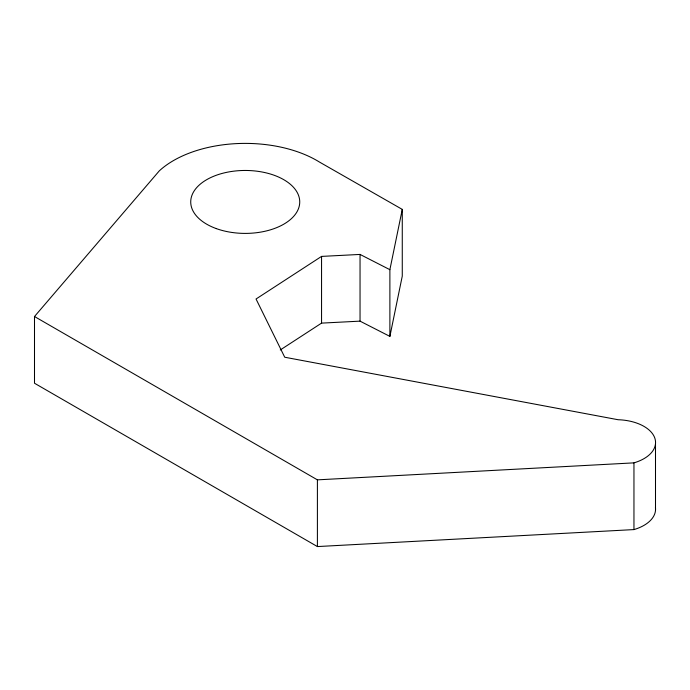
<?xml version="1.0" encoding="UTF-8"?>
<svg xmlns="http://www.w3.org/2000/svg" width="690" height="690" viewBox="0 0 690 690"><rect width="100%" height="100%" fill="white"/><g stroke="black" fill="none" stroke-linecap="round" stroke-linejoin="round"><path stroke-width="1.03" d="M280.278 349.959L321.557 323.118L360.042 321.143L389.885 336.392L389.885 269.678L402.27 209.389L319.444 162.047A101.387 58.538 0 0 0 159.295 170.87L34.5 316.52L34.5 383.235L317.4 546.566L633.955 529.584A39.537 22.83 0 0 0 655.431 507.452M389.885 336.392L402.27 276.103L402.27 209.389M389.885 269.678L360.042 254.429L321.557 256.404L256.042 299.003L284.728 357.23L618.093 419.727A39.537 22.83 0 0 1 654.698 437.779A39.537 22.83 0 0 1 633.955 462.861L633.955 529.584M34.5 316.52L317.4 479.852L633.955 462.861M655.5 443.722L655.5 510.436M360.042 254.429L360.042 321.143M321.557 256.404L321.557 323.118M317.4 479.852L317.4 546.566M216.306 228.606A54.51 31.473 0 0 0 299.702 203.058A54.51 31.473 0 0 0 219.687 174.13A54.51 31.473 0 0 0 216.306 228.606"/></g></svg>
